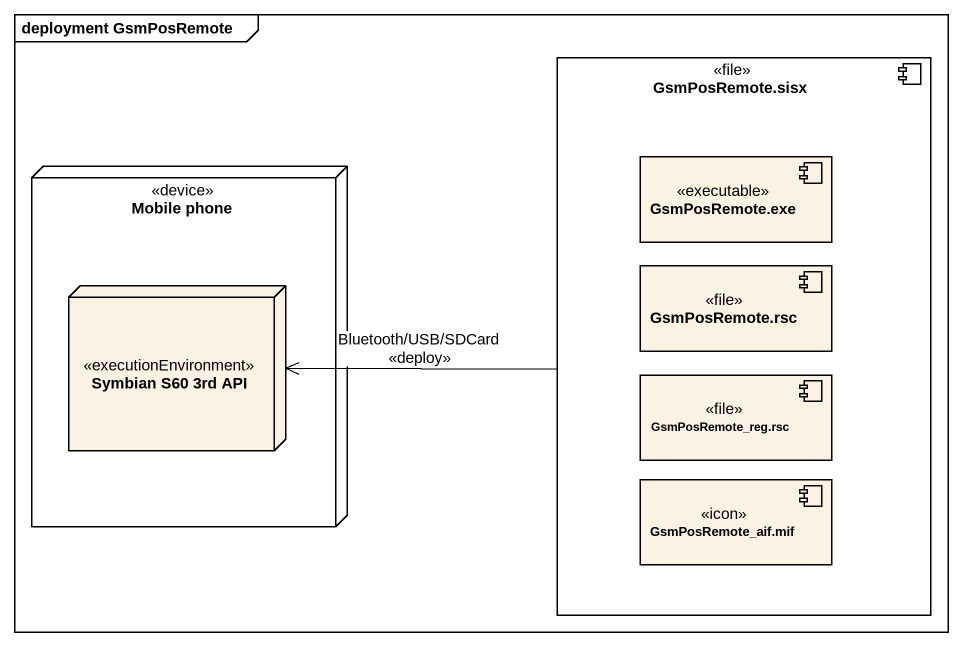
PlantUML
@startuml
mainframe deployment GsmPosRemote
component "GsmPosRemote.sisx" as GsmPosRemote_sisx <<file>> {
  component "GsmPosRemote.exe" as GsmPosRemote_exe <<executable>>
  component "GsmPosRemote.rsc" as GsmPosRemote_rsc <<file>>
  component "GsmPosRemote_reg.rsc" as GsmPosRemote_reg_rsc <<file>>
  component "GsmPosRemote_aif.mif" as GsmPosRemote_aif_mif <<icon>>
}
node "Mobile phone" as Mobile_phone <<device>> {
  node "Symbian S60 3rd API" as Symbian_S60_3rd_API <<executionEnvironment>>
}
GsmPosRemote_sisx -left-> Symbian_S60_3rd_API : Bluetooth/USB/SDCard\n<<deploy>>
@enduml
